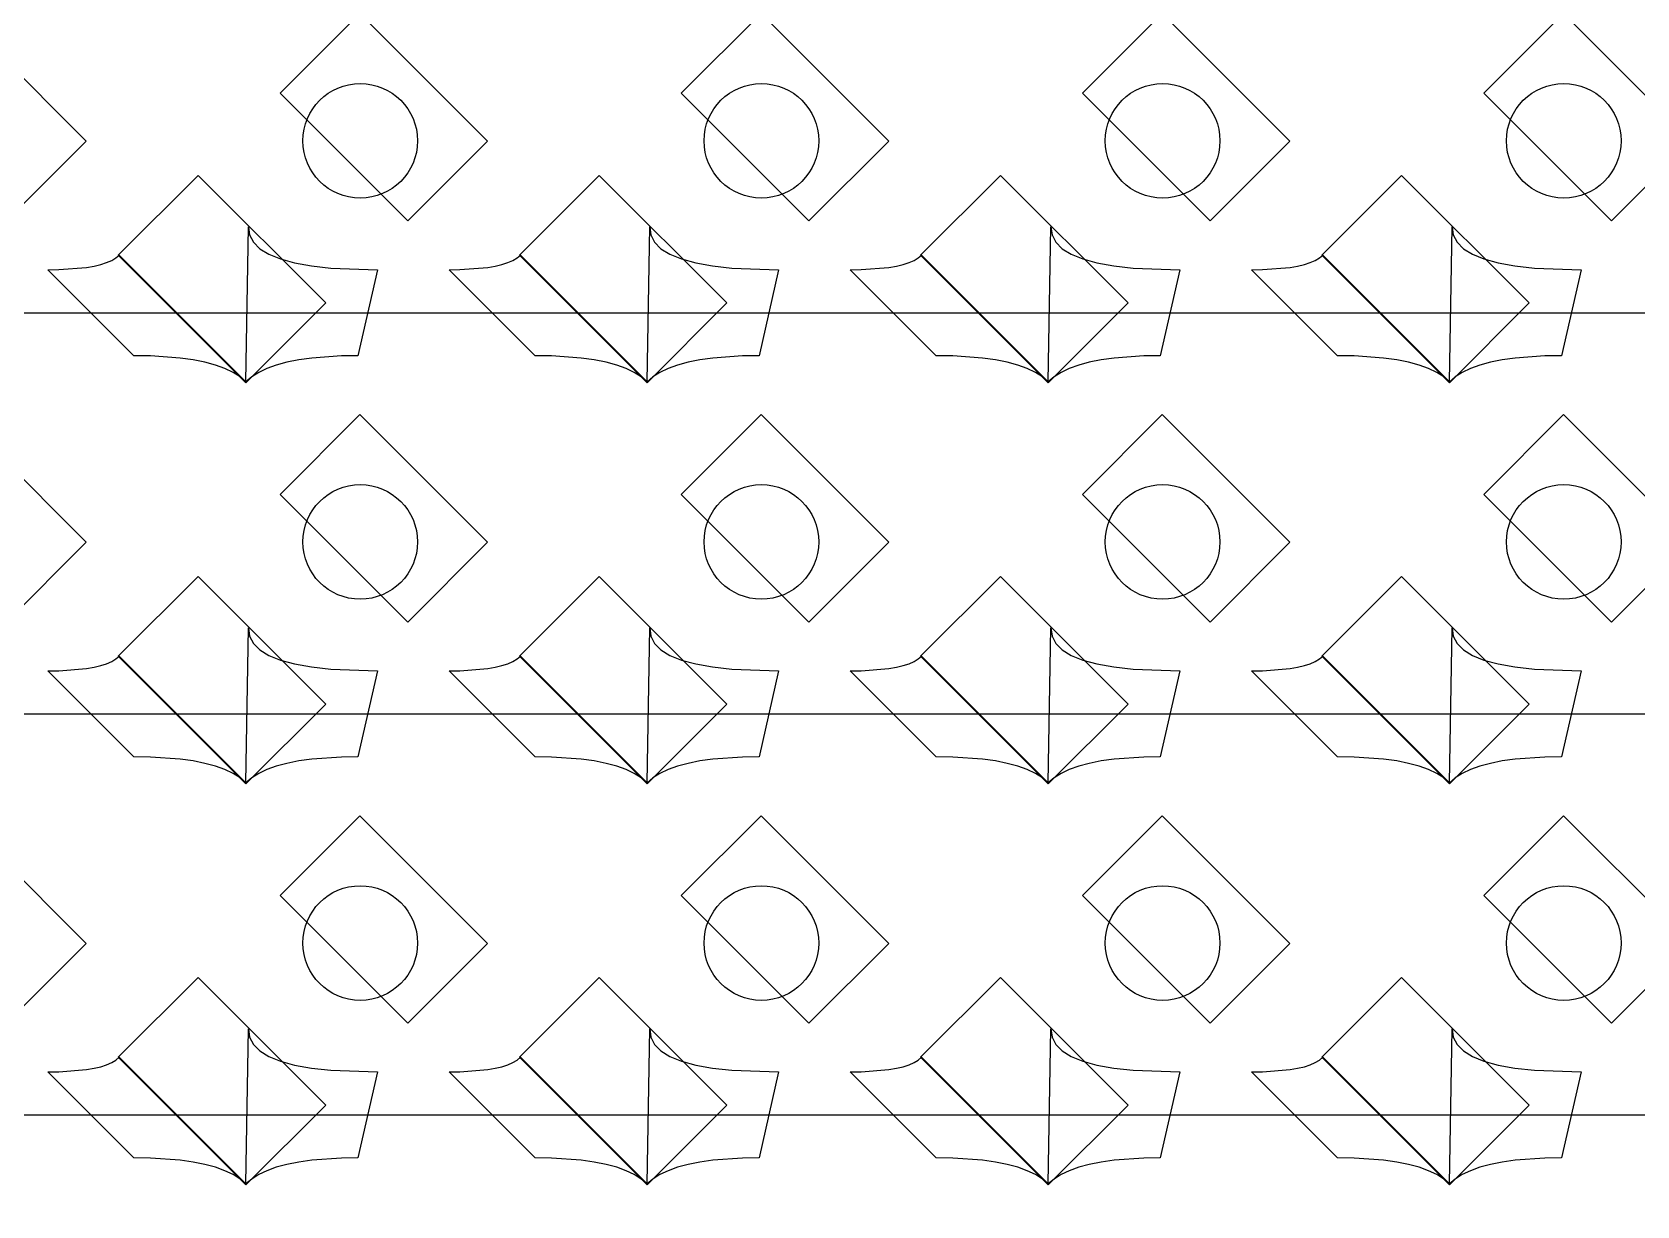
# Model space of a CAD drawing. Header units: inches. Extents: x 0.07 to 4.39, y 0.05 to 2.95.
# Drawn here: x 1.9628 to 2.2428, y 0.6241 to 0.829 of the extents above; entities that cross this region are included whole.
import ezdxf

# ---------------------------------------------------------------- set-up
doc = ezdxf.new("R2010")
doc.units = ezdxf.units.IN
doc.header["$MEASUREMENT"] = 0
doc.layers.add('Top Layer', color=1, linetype='Continuous')

# ---------------------------------------------------------------- blocks, each defined once
blk = doc.blocks.new('0805_P_______________987')
at = {"layer": 'Top Layer'}
for p, q in [((-0.03937, 0.01575), (-0.01969, 0.01575)), ((-0.03937, -0.01575), (-0.03937, 0.01575)), ((-0.01969, 0.01575), (-0.01969, -0.01575)), ((0.01969, 0.01575), (0.03937, 0.01575)), ((0.01969, -0.01575), (0.01969, 0.01575)), ((0.03937, 0.01575), (0.03937, -0.01575)), ((-0.01969, -0.01575), (-0.03937, -0.01575)), ((0.03937, -0.01575), (0.01969, -0.01575))]:
    blk.add_line(p, q, dxfattribs=at)
blk = doc.blocks.new('0805_P_______________988')
at = {"layer": 'Top Layer'}
for p, q in [((-0.03937, 0.01575), (-0.01969, 0.01575)), ((-0.03937, -0.01575), (-0.03937, 0.01575)), ((-0.01969, 0.01575), (-0.01969, -0.01575)), ((0.01969, 0.01575), (0.03937, 0.01575)), ((0.01969, -0.01575), (0.01969, 0.01575)), ((0.03937, 0.01575), (0.03937, -0.01575)), ((-0.01969, -0.01575), (-0.03937, -0.01575)), ((0.03937, -0.01575), (0.01969, -0.01575))]:
    blk.add_line(p, q, dxfattribs=at)
blk = doc.blocks.new('0805_P_______________989')
at = {"layer": 'Top Layer'}
for p, q in [((-0.03937, 0.01575), (-0.01969, 0.01575)), ((-0.03937, -0.01575), (-0.03937, 0.01575)), ((-0.01969, 0.01575), (-0.01969, -0.01575)), ((0.01969, 0.01575), (0.03937, 0.01575)), ((0.01969, -0.01575), (0.01969, 0.01575)), ((0.03937, 0.01575), (0.03937, -0.01575)), ((-0.01969, -0.01575), (-0.03937, -0.01575)), ((0.03937, -0.01575), (0.01969, -0.01575))]:
    blk.add_line(p, q, dxfattribs=at)
blk = doc.blocks.new('0805_P_______________990')
at = {"layer": 'Top Layer'}
for p, q in [((-0.03937, 0.01575), (-0.01969, 0.01575)), ((-0.03937, -0.01575), (-0.03937, 0.01575)), ((-0.01969, 0.01575), (-0.01969, -0.01575)), ((0.01969, 0.01575), (0.03937, 0.01575)), ((0.01969, -0.01575), (0.01969, 0.01575)), ((0.03937, 0.01575), (0.03937, -0.01575)), ((-0.01969, -0.01575), (-0.03937, -0.01575)), ((0.03937, -0.01575), (0.01969, -0.01575))]:
    blk.add_line(p, q, dxfattribs=at)
blk = doc.blocks.new('0805_P_______________991')
at = {"layer": 'Top Layer'}
for p, q in [((-0.03937, 0.01575), (-0.01969, 0.01575)), ((-0.03937, -0.01575), (-0.03937, 0.01575)), ((-0.01969, 0.01575), (-0.01969, -0.01575)), ((0.01969, 0.01575), (0.03937, 0.01575)), ((0.01969, -0.01575), (0.01969, 0.01575)), ((0.03937, 0.01575), (0.03937, -0.01575)), ((-0.01969, -0.01575), (-0.03937, -0.01575)), ((0.03937, -0.01575), (0.01969, -0.01575))]:
    blk.add_line(p, q, dxfattribs=at)
blk = doc.blocks.new('0805_P_______________1027')
at = {"layer": 'Top Layer'}
for p, q in [((-0.03937, 0.01575), (-0.01969, 0.01575)), ((-0.03937, -0.01575), (-0.03937, 0.01575)), ((-0.01969, 0.01575), (-0.01969, -0.01575)), ((0.01969, 0.01575), (0.03937, 0.01575)), ((0.01969, -0.01575), (0.01969, 0.01575)), ((0.03937, 0.01575), (0.03937, -0.01575)), ((-0.01969, -0.01575), (-0.03937, -0.01575)), ((0.03937, -0.01575), (0.01969, -0.01575))]:
    blk.add_line(p, q, dxfattribs=at)
blk = doc.blocks.new('0805_P_______________1028')
at = {"layer": 'Top Layer'}
for p, q in [((-0.03937, 0.01575), (-0.01969, 0.01575)), ((-0.03937, -0.01575), (-0.03937, 0.01575)), ((-0.01969, 0.01575), (-0.01969, -0.01575)), ((0.01969, 0.01575), (0.03937, 0.01575)), ((0.01969, -0.01575), (0.01969, 0.01575)), ((0.03937, 0.01575), (0.03937, -0.01575)), ((-0.01969, -0.01575), (-0.03937, -0.01575)), ((0.03937, -0.01575), (0.01969, -0.01575))]:
    blk.add_line(p, q, dxfattribs=at)
blk = doc.blocks.new('0805_P_______________1029')
at = {"layer": 'Top Layer'}
for p, q in [((-0.03937, 0.01575), (-0.01969, 0.01575)), ((-0.03937, -0.01575), (-0.03937, 0.01575)), ((-0.01969, 0.01575), (-0.01969, -0.01575)), ((0.01969, 0.01575), (0.03937, 0.01575)), ((0.01969, -0.01575), (0.01969, 0.01575)), ((0.03937, 0.01575), (0.03937, -0.01575)), ((-0.01969, -0.01575), (-0.03937, -0.01575)), ((0.03937, -0.01575), (0.01969, -0.01575))]:
    blk.add_line(p, q, dxfattribs=at)
blk = doc.blocks.new('0805_P_______________1030')
at = {"layer": 'Top Layer'}
for p, q in [((-0.03937, 0.01575), (-0.01969, 0.01575)), ((-0.03937, -0.01575), (-0.03937, 0.01575)), ((-0.01969, 0.01575), (-0.01969, -0.01575)), ((0.01969, 0.01575), (0.03937, 0.01575)), ((0.01969, -0.01575), (0.01969, 0.01575)), ((0.03937, 0.01575), (0.03937, -0.01575)), ((-0.01969, -0.01575), (-0.03937, -0.01575)), ((0.03937, -0.01575), (0.01969, -0.01575))]:
    blk.add_line(p, q, dxfattribs=at)
blk = doc.blocks.new('0805_P_______________1031')
at = {"layer": 'Top Layer'}
for p, q in [((-0.03937, 0.01575), (-0.01969, 0.01575)), ((-0.03937, -0.01575), (-0.03937, 0.01575)), ((-0.01969, 0.01575), (-0.01969, -0.01575)), ((0.01969, 0.01575), (0.03937, 0.01575)), ((0.01969, -0.01575), (0.01969, 0.01575)), ((0.03937, 0.01575), (0.03937, -0.01575)), ((-0.01969, -0.01575), (-0.03937, -0.01575)), ((0.03937, -0.01575), (0.01969, -0.01575))]:
    blk.add_line(p, q, dxfattribs=at)
blk = doc.blocks.new('0805_P_______________1067')
at = {"layer": 'Top Layer'}
for p, q in [((-0.03937, 0.01575), (-0.01969, 0.01575)), ((-0.03937, -0.01575), (-0.03937, 0.01575)), ((-0.01969, 0.01575), (-0.01969, -0.01575)), ((0.01969, 0.01575), (0.03937, 0.01575)), ((0.01969, -0.01575), (0.01969, 0.01575)), ((0.03937, 0.01575), (0.03937, -0.01575)), ((-0.01969, -0.01575), (-0.03937, -0.01575)), ((0.03937, -0.01575), (0.01969, -0.01575))]:
    blk.add_line(p, q, dxfattribs=at)
blk = doc.blocks.new('0805_P_______________1068')
at = {"layer": 'Top Layer'}
for p, q in [((-0.03937, 0.01575), (-0.01969, 0.01575)), ((-0.03937, -0.01575), (-0.03937, 0.01575)), ((-0.01969, 0.01575), (-0.01969, -0.01575)), ((0.01969, 0.01575), (0.03937, 0.01575)), ((0.01969, -0.01575), (0.01969, 0.01575)), ((0.03937, 0.01575), (0.03937, -0.01575)), ((-0.01969, -0.01575), (-0.03937, -0.01575)), ((0.03937, -0.01575), (0.01969, -0.01575))]:
    blk.add_line(p, q, dxfattribs=at)
blk = doc.blocks.new('0805_P_______________1069')
at = {"layer": 'Top Layer'}
for p, q in [((-0.03937, 0.01575), (-0.01969, 0.01575)), ((-0.03937, -0.01575), (-0.03937, 0.01575)), ((-0.01969, 0.01575), (-0.01969, -0.01575)), ((0.01969, 0.01575), (0.03937, 0.01575)), ((0.01969, -0.01575), (0.01969, 0.01575)), ((0.03937, 0.01575), (0.03937, -0.01575)), ((-0.01969, -0.01575), (-0.03937, -0.01575)), ((0.03937, -0.01575), (0.01969, -0.01575))]:
    blk.add_line(p, q, dxfattribs=at)
blk = doc.blocks.new('0805_P_______________1070')
at = {"layer": 'Top Layer'}
for p, q in [((-0.03937, 0.01575), (-0.01969, 0.01575)), ((-0.03937, -0.01575), (-0.03937, 0.01575)), ((-0.01969, 0.01575), (-0.01969, -0.01575)), ((0.01969, 0.01575), (0.03937, 0.01575)), ((0.01969, -0.01575), (0.01969, 0.01575)), ((0.03937, 0.01575), (0.03937, -0.01575)), ((-0.01969, -0.01575), (-0.03937, -0.01575)), ((0.03937, -0.01575), (0.01969, -0.01575))]:
    blk.add_line(p, q, dxfattribs=at)
blk = doc.blocks.new('0805_P_______________1071')
at = {"layer": 'Top Layer'}
for p, q in [((-0.03937, 0.01575), (-0.01969, 0.01575)), ((-0.03937, -0.01575), (-0.03937, 0.01575)), ((-0.01969, 0.01575), (-0.01969, -0.01575)), ((0.01969, 0.01575), (0.03937, 0.01575)), ((0.01969, -0.01575), (0.01969, 0.01575)), ((0.03937, 0.01575), (0.03937, -0.01575)), ((-0.01969, -0.01575), (-0.03937, -0.01575)), ((0.03937, -0.01575), (0.01969, -0.01575))]:
    blk.add_line(p, q, dxfattribs=at)
blk = doc.blocks.new('0805_P_______________1107')
at = {"layer": 'Top Layer'}
for p, q in [((-0.03937, 0.01575), (-0.01969, 0.01575)), ((-0.03937, -0.01575), (-0.03937, 0.01575)), ((-0.01969, 0.01575), (-0.01969, -0.01575)), ((0.01969, 0.01575), (0.03937, 0.01575)), ((0.01969, -0.01575), (0.01969, 0.01575)), ((0.03937, 0.01575), (0.03937, -0.01575)), ((-0.01969, -0.01575), (-0.03937, -0.01575)), ((0.03937, -0.01575), (0.01969, -0.01575))]:
    blk.add_line(p, q, dxfattribs=at)
blk = doc.blocks.new('0805_P_______________1108')
at = {"layer": 'Top Layer'}
for p, q in [((-0.03937, 0.01575), (-0.01969, 0.01575)), ((-0.03937, -0.01575), (-0.03937, 0.01575)), ((-0.01969, 0.01575), (-0.01969, -0.01575)), ((0.01969, 0.01575), (0.03937, 0.01575)), ((0.01969, -0.01575), (0.01969, 0.01575)), ((0.03937, 0.01575), (0.03937, -0.01575)), ((-0.01969, -0.01575), (-0.03937, -0.01575)), ((0.03937, -0.01575), (0.01969, -0.01575))]:
    blk.add_line(p, q, dxfattribs=at)
blk = doc.blocks.new('0805_P_______________1109')
at = {"layer": 'Top Layer'}
for p, q in [((-0.03937, 0.01575), (-0.01969, 0.01575)), ((-0.03937, -0.01575), (-0.03937, 0.01575)), ((-0.01969, 0.01575), (-0.01969, -0.01575)), ((0.01969, 0.01575), (0.03937, 0.01575)), ((0.01969, -0.01575), (0.01969, 0.01575)), ((0.03937, 0.01575), (0.03937, -0.01575)), ((-0.01969, -0.01575), (-0.03937, -0.01575)), ((0.03937, -0.01575), (0.01969, -0.01575))]:
    blk.add_line(p, q, dxfattribs=at)
blk = doc.blocks.new('0805_P_______________1110')
at = {"layer": 'Top Layer'}
for p, q in [((-0.03937, 0.01575), (-0.01969, 0.01575)), ((-0.03937, -0.01575), (-0.03937, 0.01575)), ((-0.01969, 0.01575), (-0.01969, -0.01575)), ((0.01969, 0.01575), (0.03937, 0.01575)), ((0.01969, -0.01575), (0.01969, 0.01575)), ((0.03937, 0.01575), (0.03937, -0.01575)), ((-0.01969, -0.01575), (-0.03937, -0.01575)), ((0.03937, -0.01575), (0.01969, -0.01575))]:
    blk.add_line(p, q, dxfattribs=at)
blk = doc.blocks.new('0805_P_______________1111')
at = {"layer": 'Top Layer'}
for p, q in [((-0.03937, 0.01575), (-0.01969, 0.01575)), ((-0.03937, -0.01575), (-0.03937, 0.01575)), ((-0.01969, 0.01575), (-0.01969, -0.01575)), ((0.01969, 0.01575), (0.03937, 0.01575)), ((0.01969, -0.01575), (0.01969, 0.01575)), ((0.03937, 0.01575), (0.03937, -0.01575)), ((-0.01969, -0.01575), (-0.03937, -0.01575)), ((0.03937, -0.01575), (0.01969, -0.01575))]:
    blk.add_line(p, q, dxfattribs=at)

msp = doc.modelspace()

# ---------------------------------------------------------------- linework, layer by layer
at = {"layer": 'Top Layer'}
for p, q in [((2.00005, 0.76795), (2.00051, 0.795)), ((2.00051, 0.795), (2.00071, 0.79358)), ((2.00071, 0.79358), (2.00137, 0.7923)), ((2.07005, 0.76795), (2.07051, 0.795)), ((2.07051, 0.795), (2.07071, 0.79358)), ((2.07071, 0.79358), (2.07137, 0.7923)), ((2.14005, 0.76795), (2.14051, 0.795)), ((2.14051, 0.795), (2.14071, 0.79358)), ((2.14071, 0.79358), (2.14137, 0.7923)), ((2.21005, 0.76795), (2.21051, 0.795)), ((2.21051, 0.795), (2.21071, 0.79358)), ((2.21071, 0.79358), (2.21137, 0.7923)), ((1.97737, 0.78957), (1.97795, 0.79005)), ((1.97795, 0.79005), (2.00005, 0.76795)), ((2.00137, 0.7923), (2.00248, 0.79117)), ((2.00248, 0.79117), (2.00405, 0.7902)), ((2.00405, 0.7902), (2.00607, 0.78938)), ((2.04737, 0.78957), (2.04795, 0.79005)), ((2.04795, 0.79005), (2.07005, 0.76795)), ((2.07137, 0.7923), (2.07248, 0.79117)), ((2.07248, 0.79117), (2.07405, 0.7902)), ((2.07405, 0.7902), (2.07607, 0.78938)), ((2.11737, 0.78957), (2.11795, 0.79005)), ((2.11795, 0.79005), (2.14005, 0.76795)), ((2.14137, 0.7923), (2.14248, 0.79117)), ((2.14248, 0.79117), (2.14405, 0.7902)), ((2.14405, 0.7902), (2.14607, 0.78938)), ((2.18737, 0.78957), (2.18795, 0.79005)), ((2.18795, 0.79005), (2.21005, 0.76795)), ((2.21137, 0.7923), (2.21248, 0.79117)), ((2.21248, 0.79117), (2.21405, 0.7902)), ((2.21405, 0.7902), (2.21607, 0.78938)), ((1.96551, 0.7875), (1.96741, 0.78753)), ((1.98051, 0.7725), (1.96551, 0.7875)), ((1.96741, 0.78753), (1.97225, 0.78791)), ((1.97225, 0.78791), (1.97356, 0.78814)), ((1.97356, 0.78814), (1.97474, 0.78842)), ((1.97474, 0.78842), (1.97576, 0.78875)), ((1.97576, 0.78875), (1.97664, 0.78914)), ((1.97664, 0.78914), (1.97737, 0.78957)), ((2.00607, 0.78938), (2.00855, 0.7887)), ((2.00855, 0.7887), (2.01148, 0.78817)), ((2.01148, 0.78817), (2.01487, 0.7878)), ((2.01487, 0.7878), (2.02301, 0.7875)), ((2.02301, 0.7875), (2.0196, 0.7725)), ((2.03551, 0.7875), (2.03741, 0.78753)), ((2.05051, 0.7725), (2.03551, 0.7875)), ((2.03741, 0.78753), (2.04225, 0.78791)), ((2.04225, 0.78791), (2.04356, 0.78814)), ((2.04356, 0.78814), (2.04474, 0.78842)), ((2.04474, 0.78842), (2.04576, 0.78875)), ((2.04576, 0.78875), (2.04664, 0.78914)), ((2.04664, 0.78914), (2.04737, 0.78957)), ((2.07607, 0.78938), (2.07855, 0.7887)), ((2.07855, 0.7887), (2.08148, 0.78817)), ((2.08148, 0.78817), (2.08487, 0.7878)), ((2.08487, 0.7878), (2.09301, 0.7875)), ((2.09301, 0.7875), (2.0896, 0.7725)), ((2.10551, 0.7875), (2.10741, 0.78753)), ((2.12051, 0.7725), (2.10551, 0.7875)), ((2.10741, 0.78753), (2.11225, 0.78791)), ((2.11225, 0.78791), (2.11356, 0.78814)), ((2.11356, 0.78814), (2.11474, 0.78842)), ((2.11474, 0.78842), (2.11576, 0.78875)), ((2.11576, 0.78875), (2.11664, 0.78914)), ((2.11664, 0.78914), (2.11737, 0.78957)), ((2.14607, 0.78938), (2.14855, 0.7887)), ((2.14855, 0.7887), (2.15148, 0.78817)), ((2.15148, 0.78817), (2.15487, 0.7878)), ((2.15487, 0.7878), (2.16301, 0.7875)), ((2.16301, 0.7875), (2.1596, 0.7725)), ((2.17551, 0.7875), (2.17741, 0.78753)), ((2.19051, 0.7725), (2.17551, 0.7875)), ((2.17741, 0.78753), (2.18225, 0.78791)), ((2.18225, 0.78791), (2.18356, 0.78814)), ((2.18356, 0.78814), (2.18474, 0.78842)), ((2.18474, 0.78842), (2.18576, 0.78875)), ((2.18576, 0.78875), (2.18664, 0.78914)), ((2.18664, 0.78914), (2.18737, 0.78957)), ((2.21607, 0.78938), (2.21855, 0.7887)), ((2.21855, 0.7887), (2.22148, 0.78817)), ((2.22148, 0.78817), (2.22487, 0.7878)), ((2.22487, 0.7878), (2.23301, 0.7875)), ((2.23301, 0.7875), (2.2296, 0.7725)), ((1.92588, 0.78), (2.06588, 0.78)), ((2.06588, 0.78), (2.13588, 0.78)), ((2.13588, 0.78), (2.21006, 0.78)), ((2.21006, 0.78), (2.28005, 0.78)), ((1.9834, 0.77245), (1.98051, 0.7725)), ((1.98857, 0.77209), (1.9834, 0.77245)), ((1.99084, 0.77177), (1.98857, 0.77209)), ((1.9929, 0.77136), (1.99084, 0.77177)), ((1.99475, 0.77086), (1.9929, 0.77136)), ((1.99639, 0.77027), (1.99475, 0.77086)), ((1.99782, 0.76959), (1.99639, 0.77027)), ((2.00372, 0.77027), (2.00229, 0.76959)), ((2.00536, 0.77086), (2.00372, 0.77027)), ((2.00721, 0.77136), (2.00536, 0.77086)), ((2.00927, 0.77177), (2.00721, 0.77136)), ((2.01154, 0.77209), (2.00927, 0.77177)), ((2.01671, 0.77245), (2.01154, 0.77209)), ((2.0196, 0.7725), (2.01671, 0.77245)), ((2.0534, 0.77245), (2.05051, 0.7725)), ((2.05857, 0.77209), (2.0534, 0.77245)), ((2.06084, 0.77177), (2.05857, 0.77209)), ((2.0629, 0.77136), (2.06084, 0.77177)), ((2.06475, 0.77086), (2.0629, 0.77136)), ((2.06639, 0.77027), (2.06475, 0.77086)), ((2.06782, 0.76959), (2.06639, 0.77027)), ((2.07372, 0.77027), (2.07229, 0.76959)), ((2.07536, 0.77086), (2.07372, 0.77027)), ((2.07721, 0.77136), (2.07536, 0.77086)), ((2.07927, 0.77177), (2.07721, 0.77136)), ((2.08154, 0.77209), (2.07927, 0.77177)), ((2.08671, 0.77245), (2.08154, 0.77209)), ((2.0896, 0.7725), (2.08671, 0.77245)), ((2.1234, 0.77245), (2.12051, 0.7725)), ((2.12857, 0.77209), (2.1234, 0.77245)), ((2.13084, 0.77177), (2.12857, 0.77209)), ((2.1329, 0.77136), (2.13084, 0.77177)), ((2.13475, 0.77086), (2.1329, 0.77136)), ((2.13639, 0.77027), (2.13475, 0.77086)), ((2.13782, 0.76959), (2.13639, 0.77027)), ((2.14372, 0.77027), (2.14229, 0.76959)), ((2.14536, 0.77086), (2.14372, 0.77027)), ((2.14721, 0.77136), (2.14536, 0.77086)), ((2.14927, 0.77177), (2.14721, 0.77136)), ((2.15154, 0.77209), (2.14927, 0.77177)), ((2.15671, 0.77245), (2.15154, 0.77209)), ((2.1596, 0.7725), (2.15671, 0.77245)), ((2.1934, 0.77245), (2.19051, 0.7725)), ((2.19857, 0.77209), (2.1934, 0.77245)), ((2.20084, 0.77177), (2.19857, 0.77209)), ((2.2029, 0.77136), (2.20084, 0.77177)), ((2.20475, 0.77086), (2.2029, 0.77136)), ((2.20639, 0.77027), (2.20475, 0.77086)), ((2.20782, 0.76959), (2.20639, 0.77027)), ((2.21372, 0.77027), (2.21229, 0.76959)), ((2.21536, 0.77086), (2.21372, 0.77027)), ((2.21721, 0.77136), (2.21536, 0.77086)), ((2.21927, 0.77177), (2.21721, 0.77136)), ((2.22154, 0.77209), (2.21927, 0.77177)), ((2.22671, 0.77245), (2.22154, 0.77209)), ((2.2296, 0.7725), (2.22671, 0.77245)), ((1.99904, 0.76882), (1.99782, 0.76959)), ((2.00005, 0.76795), (1.99904, 0.76882)), ((2.00107, 0.76882), (2.00005, 0.76795)), ((2.00229, 0.76959), (2.00107, 0.76882)), ((2.06904, 0.76882), (2.06782, 0.76959)), ((2.07005, 0.76795), (2.06904, 0.76882)), ((2.07107, 0.76882), (2.07005, 0.76795)), ((2.07229, 0.76959), (2.07107, 0.76882)), ((2.13904, 0.76882), (2.13782, 0.76959)), ((2.14005, 0.76795), (2.13904, 0.76882)), ((2.14107, 0.76882), (2.14005, 0.76795)), ((2.14229, 0.76959), (2.14107, 0.76882)), ((2.20904, 0.76882), (2.20782, 0.76959)), ((2.21005, 0.76795), (2.20904, 0.76882)), ((2.21107, 0.76882), (2.21005, 0.76795)), ((2.21229, 0.76959), (2.21107, 0.76882)), ((2.00005, 0.69795), (2.00051, 0.725)), ((2.00051, 0.725), (2.00071, 0.72357)), ((2.00071, 0.72357), (2.00137, 0.7223)), ((2.07005, 0.69795), (2.07051, 0.725)), ((2.07051, 0.725), (2.07071, 0.72357)), ((2.07071, 0.72357), (2.07137, 0.7223)), ((2.14005, 0.69795), (2.14051, 0.725)), ((2.14051, 0.725), (2.14071, 0.72357)), ((2.14071, 0.72357), (2.14137, 0.7223)), ((2.21005, 0.69795), (2.21051, 0.725)), ((2.21051, 0.725), (2.21071, 0.72357)), ((2.21071, 0.72357), (2.21137, 0.7223)), ((1.97737, 0.71957), (1.97795, 0.72006)), ((1.97795, 0.72006), (2.00005, 0.69795)), ((2.00137, 0.7223), (2.00248, 0.72118)), ((2.00248, 0.72118), (2.00405, 0.7202)), ((2.00405, 0.7202), (2.00607, 0.71937)), ((2.04737, 0.71957), (2.04795, 0.72006)), ((2.04795, 0.72006), (2.07005, 0.69795)), ((2.07137, 0.7223), (2.07248, 0.72118)), ((2.07248, 0.72118), (2.07405, 0.7202)), ((2.07405, 0.7202), (2.07607, 0.71937)), ((2.11737, 0.71957), (2.11795, 0.72006)), ((2.11795, 0.72006), (2.14005, 0.69795)), ((2.14137, 0.7223), (2.14248, 0.72118)), ((2.14248, 0.72118), (2.14405, 0.7202)), ((2.14405, 0.7202), (2.14607, 0.71937)), ((2.18737, 0.71957), (2.18795, 0.72006)), ((2.18795, 0.72006), (2.21005, 0.69795)), ((2.21137, 0.7223), (2.21248, 0.72118)), ((2.21248, 0.72118), (2.21405, 0.7202)), ((2.21405, 0.7202), (2.21607, 0.71937)), ((1.96551, 0.7175), (1.96741, 0.71753)), ((1.98051, 0.7025), (1.96551, 0.7175)), ((1.96741, 0.71753), (1.97225, 0.71791)), ((1.97225, 0.71791), (1.97356, 0.71814)), ((1.97356, 0.71814), (1.97474, 0.71842)), ((1.97474, 0.71842), (1.97576, 0.71875)), ((1.97576, 0.71875), (1.97664, 0.71914)), ((1.97664, 0.71914), (1.97737, 0.71957)), ((2.00607, 0.71937), (2.00855, 0.7187)), ((2.00855, 0.7187), (2.01148, 0.71818)), ((2.01148, 0.71818), (2.01487, 0.7178)), ((2.01487, 0.7178), (2.02301, 0.7175)), ((2.02301, 0.7175), (2.0196, 0.7025)), ((2.03551, 0.7175), (2.03741, 0.71753)), ((2.05051, 0.7025), (2.03551, 0.7175)), ((2.03741, 0.71753), (2.04225, 0.71791)), ((2.04225, 0.71791), (2.04356, 0.71814)), ((2.04356, 0.71814), (2.04474, 0.71842)), ((2.04474, 0.71842), (2.04576, 0.71875)), ((2.04576, 0.71875), (2.04664, 0.71914)), ((2.04664, 0.71914), (2.04737, 0.71957)), ((2.07607, 0.71937), (2.07855, 0.7187)), ((2.07855, 0.7187), (2.08148, 0.71818)), ((2.08148, 0.71818), (2.08487, 0.7178)), ((2.08487, 0.7178), (2.09301, 0.7175)), ((2.09301, 0.7175), (2.0896, 0.7025)), ((2.10551, 0.7175), (2.10741, 0.71753)), ((2.12051, 0.7025), (2.10551, 0.7175)), ((2.10741, 0.71753), (2.11225, 0.71791)), ((2.11225, 0.71791), (2.11356, 0.71814)), ((2.11356, 0.71814), (2.11474, 0.71842)), ((2.11474, 0.71842), (2.11576, 0.71875)), ((2.11576, 0.71875), (2.11664, 0.71914)), ((2.11664, 0.71914), (2.11737, 0.71957)), ((2.14607, 0.71937), (2.14855, 0.7187)), ((2.14855, 0.7187), (2.15148, 0.71818)), ((2.15148, 0.71818), (2.15487, 0.7178)), ((2.15487, 0.7178), (2.16301, 0.7175)), ((2.16301, 0.7175), (2.1596, 0.7025)), ((2.17551, 0.7175), (2.17741, 0.71753)), ((2.19051, 0.7025), (2.17551, 0.7175)), ((2.17741, 0.71753), (2.18225, 0.71791)), ((2.18225, 0.71791), (2.18356, 0.71814)), ((2.18356, 0.71814), (2.18474, 0.71842)), ((2.18474, 0.71842), (2.18576, 0.71875)), ((2.18576, 0.71875), (2.18664, 0.71914)), ((2.18664, 0.71914), (2.18737, 0.71957)), ((2.21607, 0.71937), (2.21855, 0.7187)), ((2.21855, 0.7187), (2.22148, 0.71818)), ((2.22148, 0.71818), (2.22487, 0.7178)), ((2.22487, 0.7178), (2.23301, 0.7175)), ((2.23301, 0.7175), (2.2296, 0.7025)), ((1.92588, 0.71), (2.06588, 0.71)), ((2.06588, 0.71), (2.13588, 0.71)), ((2.13588, 0.71), (2.21006, 0.71)), ((2.21006, 0.71), (2.28005, 0.71)), ((1.9834, 0.70245), (1.98051, 0.7025)), ((1.98857, 0.70209), (1.9834, 0.70245)), ((1.99084, 0.70177), (1.98857, 0.70209)), ((1.9929, 0.70136), (1.99084, 0.70177)), ((1.99475, 0.70086), (1.9929, 0.70136)), ((1.99639, 0.70027), (1.99475, 0.70086)), ((1.99782, 0.69959), (1.99639, 0.70027)), ((2.00372, 0.70027), (2.00229, 0.69959)), ((2.00536, 0.70086), (2.00372, 0.70027)), ((2.00721, 0.70136), (2.00536, 0.70086)), ((2.00927, 0.70177), (2.00721, 0.70136)), ((2.01154, 0.70209), (2.00927, 0.70177)), ((2.01671, 0.70245), (2.01154, 0.70209)), ((2.0196, 0.7025), (2.01671, 0.70245)), ((2.0534, 0.70245), (2.05051, 0.7025)), ((2.05857, 0.70209), (2.0534, 0.70245)), ((2.06084, 0.70177), (2.05857, 0.70209)), ((2.0629, 0.70136), (2.06084, 0.70177)), ((2.06475, 0.70086), (2.0629, 0.70136)), ((2.06639, 0.70027), (2.06475, 0.70086)), ((2.06782, 0.69959), (2.06639, 0.70027)), ((2.07372, 0.70027), (2.07229, 0.69959)), ((2.07536, 0.70086), (2.07372, 0.70027)), ((2.07721, 0.70136), (2.07536, 0.70086)), ((2.07927, 0.70177), (2.07721, 0.70136)), ((2.08154, 0.70209), (2.07927, 0.70177)), ((2.08671, 0.70245), (2.08154, 0.70209)), ((2.0896, 0.7025), (2.08671, 0.70245)), ((2.1234, 0.70245), (2.12051, 0.7025)), ((2.12857, 0.70209), (2.1234, 0.70245)), ((2.13084, 0.70177), (2.12857, 0.70209)), ((2.1329, 0.70136), (2.13084, 0.70177)), ((2.13475, 0.70086), (2.1329, 0.70136)), ((2.13639, 0.70027), (2.13475, 0.70086)), ((2.13782, 0.69959), (2.13639, 0.70027)), ((2.14372, 0.70027), (2.14229, 0.69959)), ((2.14536, 0.70086), (2.14372, 0.70027)), ((2.14721, 0.70136), (2.14536, 0.70086)), ((2.14927, 0.70177), (2.14721, 0.70136)), ((2.15154, 0.70209), (2.14927, 0.70177)), ((2.15671, 0.70245), (2.15154, 0.70209)), ((2.1596, 0.7025), (2.15671, 0.70245)), ((2.1934, 0.70245), (2.19051, 0.7025)), ((2.19857, 0.70209), (2.1934, 0.70245)), ((2.20084, 0.70177), (2.19857, 0.70209)), ((2.2029, 0.70136), (2.20084, 0.70177)), ((2.20475, 0.70086), (2.2029, 0.70136)), ((2.20639, 0.70027), (2.20475, 0.70086)), ((2.20782, 0.69959), (2.20639, 0.70027)), ((2.21372, 0.70027), (2.21229, 0.69959)), ((2.21536, 0.70086), (2.21372, 0.70027)), ((2.21721, 0.70136), (2.21536, 0.70086)), ((2.21927, 0.70177), (2.21721, 0.70136)), ((2.22154, 0.70209), (2.21927, 0.70177)), ((2.22671, 0.70245), (2.22154, 0.70209)), ((2.2296, 0.7025), (2.22671, 0.70245)), ((1.99904, 0.69882), (1.99782, 0.69959)), ((2.00005, 0.69795), (1.99904, 0.69882)), ((2.00107, 0.69882), (2.00005, 0.69795)), ((2.00229, 0.69959), (2.00107, 0.69882)), ((2.06904, 0.69882), (2.06782, 0.69959)), ((2.07005, 0.69795), (2.06904, 0.69882)), ((2.07107, 0.69882), (2.07005, 0.69795)), ((2.07229, 0.69959), (2.07107, 0.69882)), ((2.13904, 0.69882), (2.13782, 0.69959)), ((2.14005, 0.69795), (2.13904, 0.69882)), ((2.14107, 0.69882), (2.14005, 0.69795)), ((2.14229, 0.69959), (2.14107, 0.69882)), ((2.20904, 0.69882), (2.20782, 0.69959)), ((2.21005, 0.69795), (2.20904, 0.69882)), ((2.21107, 0.69882), (2.21005, 0.69795)), ((2.21229, 0.69959), (2.21107, 0.69882)), ((2.00005, 0.62795), (2.00051, 0.655)), ((2.00051, 0.655), (2.00071, 0.65358)), ((2.00071, 0.65358), (2.00137, 0.6523)), ((2.07005, 0.62795), (2.07051, 0.655)), ((2.07051, 0.655), (2.07071, 0.65358)), ((2.07071, 0.65358), (2.07137, 0.6523)), ((2.14005, 0.62795), (2.14051, 0.655)), ((2.14051, 0.655), (2.14071, 0.65358)), ((2.14071, 0.65358), (2.14137, 0.6523)), ((2.21005, 0.62795), (2.21051, 0.655)), ((2.21051, 0.655), (2.21071, 0.65358)), ((2.21071, 0.65358), (2.21137, 0.6523)), ((1.97737, 0.64957), (1.97795, 0.65006)), ((1.97795, 0.65006), (2.00005, 0.62795)), ((2.00137, 0.6523), (2.00248, 0.65117)), ((2.00248, 0.65117), (2.00405, 0.6502)), ((2.00405, 0.6502), (2.00607, 0.64938)), ((2.04737, 0.64957), (2.04795, 0.65006)), ((2.04795, 0.65006), (2.07005, 0.62795)), ((2.07137, 0.6523), (2.07248, 0.65117)), ((2.07248, 0.65117), (2.07405, 0.6502)), ((2.07405, 0.6502), (2.07607, 0.64938)), ((2.11737, 0.64957), (2.11795, 0.65006)), ((2.11795, 0.65006), (2.14005, 0.62795)), ((2.14137, 0.6523), (2.14248, 0.65117)), ((2.14248, 0.65117), (2.14405, 0.6502)), ((2.14405, 0.6502), (2.14607, 0.64938)), ((2.18737, 0.64957), (2.18795, 0.65006)), ((2.18795, 0.65006), (2.21005, 0.62795)), ((2.21137, 0.6523), (2.21248, 0.65117)), ((2.21248, 0.65117), (2.21405, 0.6502)), ((2.21405, 0.6502), (2.21607, 0.64938)), ((1.96551, 0.6475), (1.96741, 0.64753)), ((1.98051, 0.6325), (1.96551, 0.6475)), ((1.96741, 0.64753), (1.97225, 0.64791)), ((1.97225, 0.64791), (1.97356, 0.64814)), ((1.97356, 0.64814), (1.97474, 0.64842)), ((1.97474, 0.64842), (1.97576, 0.64875)), ((1.97576, 0.64875), (1.97664, 0.64914)), ((1.97664, 0.64914), (1.97737, 0.64957)), ((2.00607, 0.64938), (2.00855, 0.6487)), ((2.00855, 0.6487), (2.01148, 0.64817)), ((2.01148, 0.64817), (2.01487, 0.6478)), ((2.01487, 0.6478), (2.02301, 0.6475)), ((2.02301, 0.6475), (2.0196, 0.6325)), ((2.03551, 0.6475), (2.03741, 0.64753)), ((2.05051, 0.6325), (2.03551, 0.6475)), ((2.03741, 0.64753), (2.04225, 0.64791)), ((2.04225, 0.64791), (2.04356, 0.64814)), ((2.04356, 0.64814), (2.04474, 0.64842)), ((2.04474, 0.64842), (2.04576, 0.64875)), ((2.04576, 0.64875), (2.04664, 0.64914)), ((2.04664, 0.64914), (2.04737, 0.64957)), ((2.07607, 0.64938), (2.07855, 0.6487)), ((2.07855, 0.6487), (2.08148, 0.64817)), ((2.08148, 0.64817), (2.08487, 0.6478)), ((2.08487, 0.6478), (2.09301, 0.6475)), ((2.09301, 0.6475), (2.0896, 0.6325)), ((2.10551, 0.6475), (2.10741, 0.64753)), ((2.12051, 0.6325), (2.10551, 0.6475)), ((2.10741, 0.64753), (2.11225, 0.64791)), ((2.11225, 0.64791), (2.11356, 0.64814)), ((2.11356, 0.64814), (2.11474, 0.64842)), ((2.11474, 0.64842), (2.11576, 0.64875)), ((2.11576, 0.64875), (2.11664, 0.64914)), ((2.11664, 0.64914), (2.11737, 0.64957)), ((2.14607, 0.64938), (2.14855, 0.6487)), ((2.14855, 0.6487), (2.15148, 0.64817)), ((2.15148, 0.64817), (2.15487, 0.6478)), ((2.15487, 0.6478), (2.16301, 0.6475)), ((2.16301, 0.6475), (2.1596, 0.6325)), ((2.17551, 0.6475), (2.17741, 0.64753)), ((2.19051, 0.6325), (2.17551, 0.6475)), ((2.17741, 0.64753), (2.18225, 0.64791)), ((2.18225, 0.64791), (2.18356, 0.64814)), ((2.18356, 0.64814), (2.18474, 0.64842)), ((2.18474, 0.64842), (2.18576, 0.64875)), ((2.18576, 0.64875), (2.18664, 0.64914)), ((2.18664, 0.64914), (2.18737, 0.64957)), ((2.21607, 0.64938), (2.21855, 0.6487)), ((2.21855, 0.6487), (2.22148, 0.64817)), ((2.22148, 0.64817), (2.22487, 0.6478)), ((2.22487, 0.6478), (2.23301, 0.6475)), ((2.23301, 0.6475), (2.2296, 0.6325)), ((1.78588, 0.64), (1.99588, 0.64)), ((1.99588, 0.64), (2.20588, 0.64)), ((2.20588, 0.64), (2.41588, 0.64)), ((1.9834, 0.63245), (1.98051, 0.6325)), ((1.98857, 0.63209), (1.9834, 0.63245)), ((1.99084, 0.63177), (1.98857, 0.63209)), ((1.9929, 0.63136), (1.99084, 0.63177)), ((1.99475, 0.63086), (1.9929, 0.63136)), ((1.99639, 0.63027), (1.99475, 0.63086)), ((1.99782, 0.62959), (1.99639, 0.63027)), ((2.00372, 0.63027), (2.00229, 0.62959)), ((2.00536, 0.63086), (2.00372, 0.63027)), ((2.00721, 0.63136), (2.00536, 0.63086)), ((2.00927, 0.63177), (2.00721, 0.63136)), ((2.01154, 0.63209), (2.00927, 0.63177)), ((2.01671, 0.63245), (2.01154, 0.63209)), ((2.0196, 0.6325), (2.01671, 0.63245)), ((2.0534, 0.63245), (2.05051, 0.6325)), ((2.05857, 0.63209), (2.0534, 0.63245)), ((2.06084, 0.63177), (2.05857, 0.63209)), ((2.0629, 0.63136), (2.06084, 0.63177)), ((2.06475, 0.63086), (2.0629, 0.63136)), ((2.06639, 0.63027), (2.06475, 0.63086)), ((2.06782, 0.62959), (2.06639, 0.63027)), ((2.07372, 0.63027), (2.07229, 0.62959)), ((2.07536, 0.63086), (2.07372, 0.63027)), ((2.07721, 0.63136), (2.07536, 0.63086)), ((2.07927, 0.63177), (2.07721, 0.63136)), ((2.08154, 0.63209), (2.07927, 0.63177)), ((2.08671, 0.63245), (2.08154, 0.63209)), ((2.0896, 0.6325), (2.08671, 0.63245)), ((2.1234, 0.63245), (2.12051, 0.6325)), ((2.12857, 0.63209), (2.1234, 0.63245)), ((2.13084, 0.63177), (2.12857, 0.63209)), ((2.1329, 0.63136), (2.13084, 0.63177)), ((2.13475, 0.63086), (2.1329, 0.63136)), ((2.13639, 0.63027), (2.13475, 0.63086)), ((2.13782, 0.62959), (2.13639, 0.63027)), ((2.14372, 0.63027), (2.14229, 0.62959)), ((2.14536, 0.63086), (2.14372, 0.63027)), ((2.14721, 0.63136), (2.14536, 0.63086)), ((2.14927, 0.63177), (2.14721, 0.63136)), ((2.15154, 0.63209), (2.14927, 0.63177)), ((2.15671, 0.63245), (2.15154, 0.63209)), ((2.1596, 0.6325), (2.15671, 0.63245)), ((2.1934, 0.63245), (2.19051, 0.6325)), ((2.19857, 0.63209), (2.1934, 0.63245)), ((2.20084, 0.63177), (2.19857, 0.63209)), ((2.2029, 0.63136), (2.20084, 0.63177)), ((2.20475, 0.63086), (2.2029, 0.63136)), ((2.20639, 0.63027), (2.20475, 0.63086)), ((2.20782, 0.62959), (2.20639, 0.63027)), ((2.21372, 0.63027), (2.21229, 0.62959)), ((2.21536, 0.63086), (2.21372, 0.63027)), ((2.21721, 0.63136), (2.21536, 0.63086)), ((2.21927, 0.63177), (2.21721, 0.63136)), ((2.22154, 0.63209), (2.21927, 0.63177)), ((2.22671, 0.63245), (2.22154, 0.63209)), ((2.2296, 0.6325), (2.22671, 0.63245)), ((1.99904, 0.62882), (1.99782, 0.62959)), ((2.00005, 0.62795), (1.99904, 0.62882)), ((2.00107, 0.62882), (2.00005, 0.62795)), ((2.00229, 0.62959), (2.00107, 0.62882)), ((2.06904, 0.62882), (2.06782, 0.62959)), ((2.07005, 0.62795), (2.06904, 0.62882)), ((2.07107, 0.62882), (2.07005, 0.62795)), ((2.07229, 0.62959), (2.07107, 0.62882)), ((2.13904, 0.62882), (2.13782, 0.62959)), ((2.14005, 0.62795), (2.13904, 0.62882)), ((2.14107, 0.62882), (2.14005, 0.62795)), ((2.14229, 0.62959), (2.14107, 0.62882)), ((2.20904, 0.62882), (2.20782, 0.62959)), ((2.21005, 0.62795), (2.20904, 0.62882)), ((2.21107, 0.62882), (2.21005, 0.62795)), ((2.21229, 0.62959), (2.21107, 0.62882))]:
    msp.add_line(p, q, dxfattribs=at)
for centre in [(2.02, 0.81), (2.09, 0.81), (2.16, 0.81), (2.23, 0.81), (2.02, 0.74), (2.09, 0.74), (2.16, 0.74), (2.23, 0.74), (2.02, 0.67), (2.09, 0.67), (2.16, 0.67), (2.23, 0.67)]:
    msp.add_circle(centre, 0.01, dxfattribs=at)

# ---------------------------------------------------------------- block references
at = {"rotation": 45}
for name, p in [('0805_P_______________991', (1.975, 0.835)), ('0805_P_______________990', (2.045, 0.835)), ('0805_P_______________989', (2.115, 0.835)), ('0805_P_______________988', (2.185, 0.835)), ('0805_P_______________987', (2.255, 0.835)), ('0805_P_______________1031', (1.975, 0.765)), ('0805_P_______________1030', (2.045, 0.765)), ('0805_P_______________1029', (2.115, 0.765)), ('0805_P_______________1028', (2.185, 0.765)), ('0805_P_______________1027', (2.255, 0.765)), ('0805_P_______________1071', (1.975, 0.695)), ('0805_P_______________1070', (2.045, 0.695)), ('0805_P_______________1069', (2.115, 0.695)), ('0805_P_______________1068', (2.185, 0.695)), ('0805_P_______________1067', (2.255, 0.695)), ('0805_P_______________1111', (1.975, 0.625)), ('0805_P_______________1110', (2.045, 0.625)), ('0805_P_______________1109', (2.115, 0.625)), ('0805_P_______________1108', (2.185, 0.625)), ('0805_P_______________1107', (2.255, 0.625))]:
    msp.add_blockref(name, p, dxfattribs=at)

doc.saveas('drawing.dxf')
